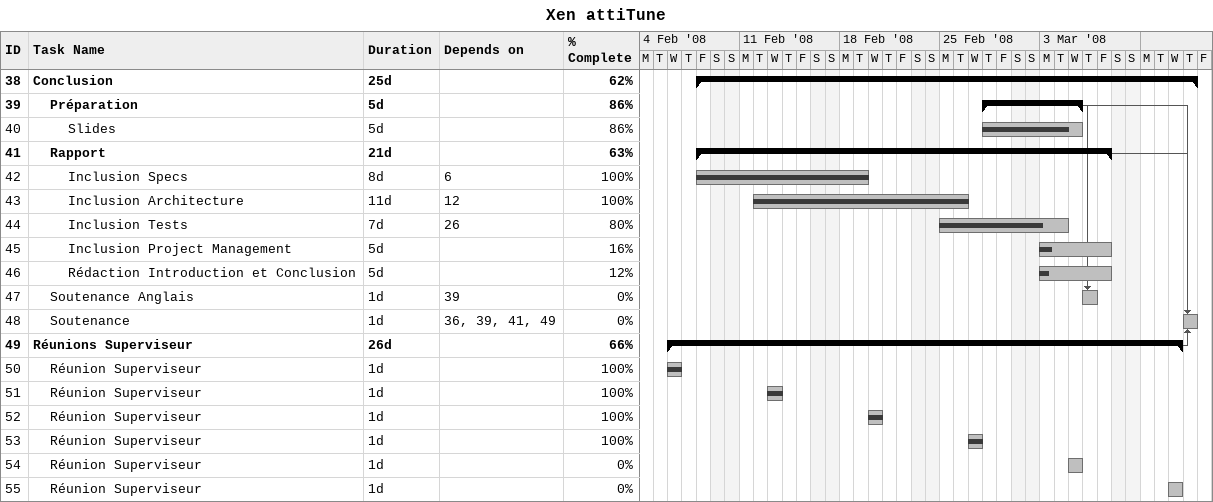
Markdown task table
Xen attiTune

| ID | Level | Task | Duration | Start | Finish | Predecessors | % complete |
|---|---|---|---|---|---|---|---|
| 38 | 1 | **Conclusion** | 25d | 2008-02-08 | 2008-03-13 |  | 62 |
| 39 | 2 | **Préparation** | 5d | 2008-02-28 | 2008-03-05 |  | 86 |
| 40 | 3 | Slides | 5d | 2008-02-28 | 2008-03-05 |  | 86 |
| 41 | 2 | **Rapport** | 21d | 2008-02-08 | 2008-03-07 |  | 63 |
| 42 | 3 | Inclusion Specs | 8d | 2008-02-08 | 2008-02-19 | 6 | 100 |
| 43 | 3 | Inclusion Architecture | 11d | 2008-02-12 | 2008-02-26 | 12 | 100 |
| 44 | 3 | Inclusion Tests | 7d | 2008-02-25 | 2008-03-04 | 26 | 80 |
| 45 | 3 | Inclusion Project Management | 5d | 2008-03-03 | 2008-03-07 |  | 16 |
| 46 | 3 | Rédaction Introduction et Conclusion | 5d | 2008-03-03 | 2008-03-07 |  | 12 |
| 47 | 2 | Soutenance Anglais | 1d | 2008-03-06 | 2008-03-06 | 39 | 0 |
| 48 | 2 | Soutenance | 1d | 2008-03-13 | 2008-03-13 | 36, 39, 41, 49 | 0 |
| 49 | 1 | **Réunions Superviseur** | 26d | 2008-02-06 | 2008-03-12 |  | 66 |
| 50 | 2 | Réunion Superviseur | 1d | 2008-02-06 | 2008-02-06 |  | 100 |
| 51 | 2 | Réunion Superviseur | 1d | 2008-02-13 | 2008-02-13 |  | 100 |
| 52 | 2 | Réunion Superviseur | 1d | 2008-02-20 | 2008-02-20 |  | 100 |
| 53 | 2 | Réunion Superviseur | 1d | 2008-02-27 | 2008-02-27 |  | 100 |
| 54 | 2 | Réunion Superviseur | 1d | 2008-03-05 | 2008-03-05 |  | 0 |
| 55 | 2 | Réunion Superviseur | 1d | 2008-03-12 | 2008-03-12 |  | 0 |
